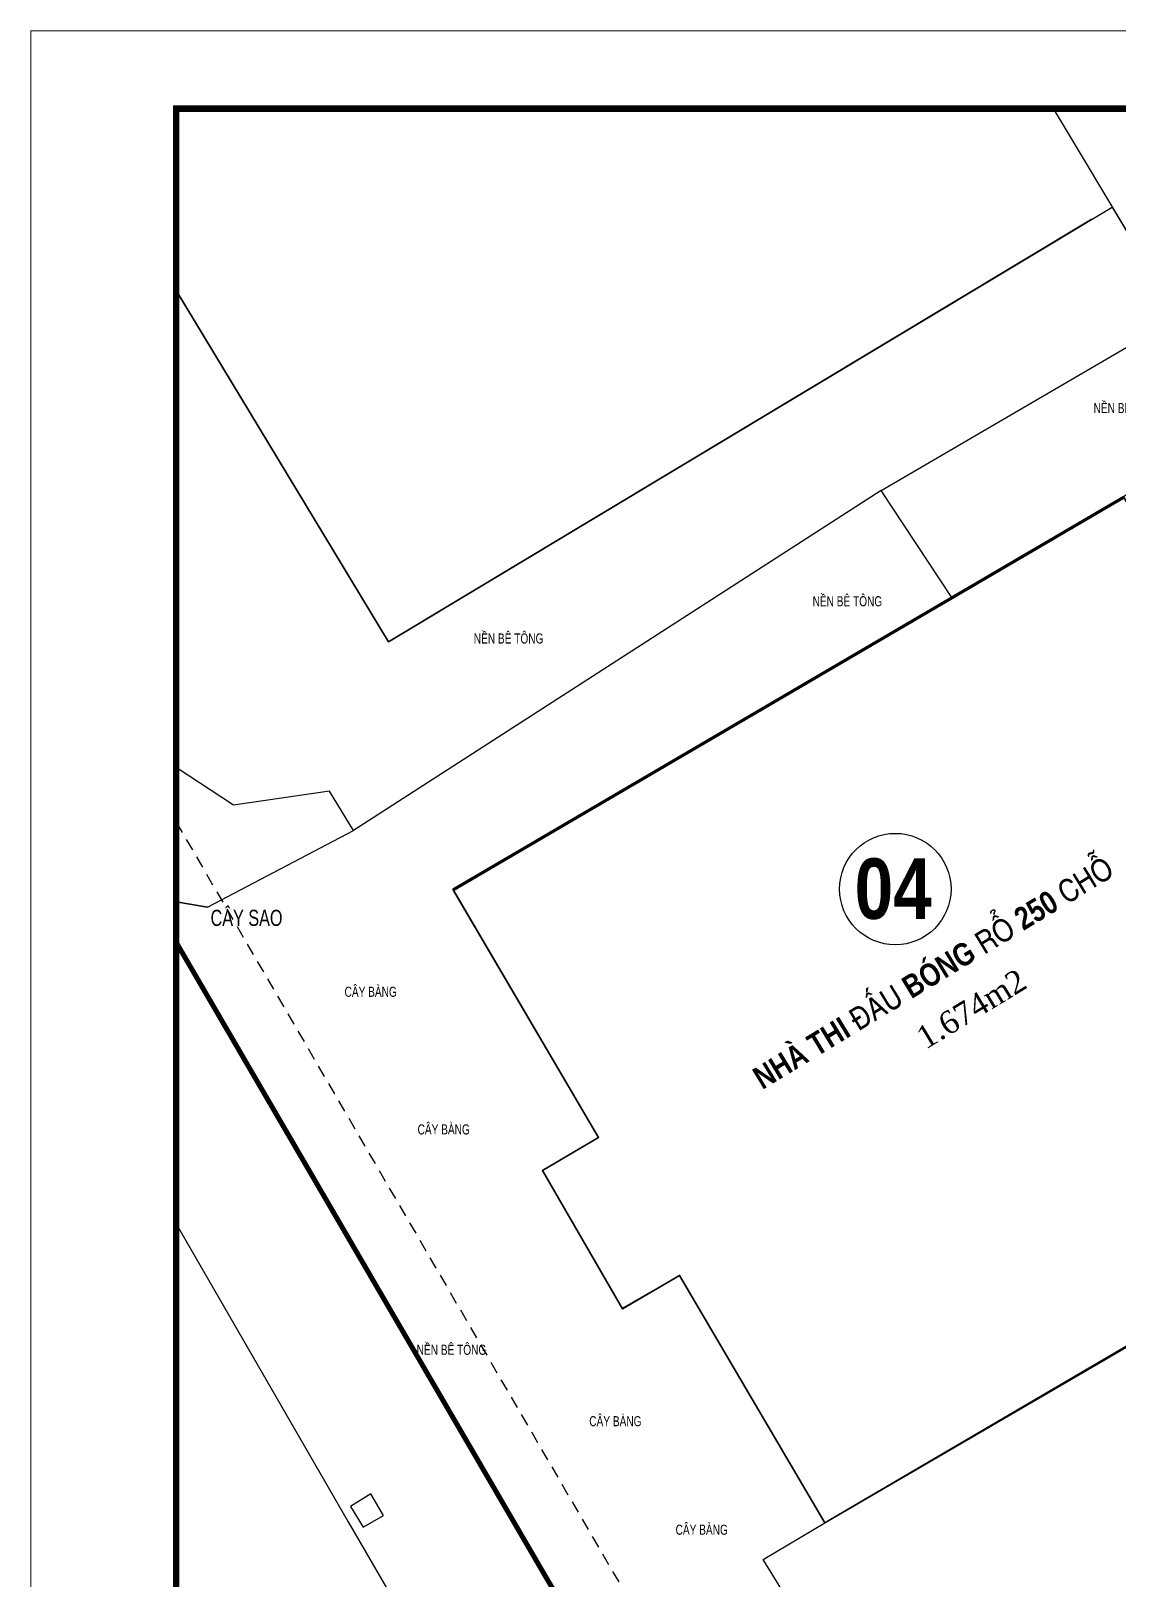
# Model space of a CAD drawing. Header units: millimetres. Extents: x 120 to 288, y 58 to 216.
# Drawn here: x 203.75 to 217.23, y 196.79 to 215.97 of the extents above; entities that cross this region are included whole.
import ezdxf

# ---------------------------------------------------------------- set-up
doc = ezdxf.new("R2010")
doc.units = ezdxf.units.MM
doc.header["$LTSCALE"] = 0.3
doc.header["$MEASUREMENT"] = 0
doc.linetypes.add('DASHDOTX2', pattern=[2, 1, -0.5, 0, -0.5])
doc.linetypes.add('DASHED2', pattern=[0.375, 0.25, -0.125])
doc.layers.get('DEFPOINTS').update_dxf_attribs({"linetype": 'CONTINUOUS', "lineweight": 13})
for name, color, linetype in [('HATCH1', 8, 'CONTINUOUS'), ('LAYER 1', 1, 'CONTINUOUS'), ('LAYER7', 7, 'CONTINUOUS'), ('THAY', 4, 'CONTINUOUS')]:
    doc.layers.add(name, color=color, linetype=linetype)
doc.styles.add('DIM', font='vavon.TTF')
doc.linetypes.add('FENCELINE2', pattern='A,0.25,-0.1,[132,ltypeshp.shx,S=0.1,R=0,X=-0.1,Y=0],-0.1,1', length=1.45)

msp = doc.modelspace()

# ---------------------------------------------------------------- linework, layer by layer
at = {"layer": 'DEFPOINTS', "linetype": 'Continuous', "ltscale": 0.08}
msp.add_lwpolyline([(203.74885, 186.27263), (245.74885, 186.27263), (245.74885, 215.97263), (203.74885, 215.97263)], close=True, dxfattribs=at)
at = {"layer": 'HATCH1', "linetype": 'FENCELINE2', "ltscale": 2}
for points in [[(214.29266, 210.27614), (222.40614, 215.01008)], [(215.16667, 208.95248), (214.29266, 210.27614)]]:
    msp.add_lwpolyline(points, dxfattribs=at)
at = {"layer": 'HATCH1', "ltscale": 5}
for points in [[(216.4248, 215.01008), (217.44257, 213.30817), (217.80809, 212.69906), (217.80716, 212.6985), (221.65921, 215.01008)], [(205.54885, 212.75593), (208.18133, 208.40185), (217.15596, 213.78744)], [(205.54885, 205.17763), (205.93778, 205.11184), (207.74782, 206.06202), (207.45145, 206.55098), (206.25961, 206.37718), (205.54885, 206.84336)], [(205.54885, 204.68285), (214.06304, 190.0638)], [(205.54885, 201.18647), (207.6813, 197.49484), (210.29692, 192.99208), (211.64881, 190.67505), (212.8484, 189.44384), (213.96808, 188.91171), (214.86674, 188.96029), (215.82635, 189.37899), (218.96558, 191.12536), (232.76634, 198.83916), (237.32708, 201.39955), (239.94924, 202.85597)]]:
    msp.add_lwpolyline(points, dxfattribs=at)
at = {"layer": 'HATCH1', "linetype": 'Continuous', "ltscale": 0.7}
for points in [[(217.15596, 213.78744), (217.80716, 212.6985), (219.24416, 213.56083)], [(216.90203, 213.6384), (208.18133, 208.40185), (205.54885, 212.75593)], [(221.90243, 202.32951), (217.29663, 210.2008), (208.98014, 205.33449), (210.78714, 202.25792), (210.09162, 201.84941), (211.08273, 200.13354), (211.79067, 200.54935), (213.59128, 197.48367), (221.90243, 202.32951)]]:
    msp.add_lwpolyline(points, dxfattribs=at)
at = {"layer": 'HATCH1', "ltscale": 5}
msp.add_lwpolyline([(208.98014, 205.33449), (217.29663, 210.2008), (218.8222, 211.15273), (218.5989, 211.52713), (220.76675, 212.86611), (225.90127, 204.25738), (223.73343, 202.91839), (223.51206, 203.28955), (213.59128, 197.48367), (211.79067, 200.54935), (211.07975, 200.13871), (210.09162, 201.84941), (210.78714, 202.25792)], close=True, dxfattribs=at)
at = {"layer": 'HATCH1'}
for points in [[(214.29266, 210.27614), (207.74782, 206.06202)], [(205.93778, 205.11184), (207.74782, 206.06202), (207.45145, 206.55098), (206.25961, 206.37718), (205.54885, 206.84336)], [(205.93778, 205.11184), (205.54885, 205.17763)], [(205.54885, 201.18647), (207.6813, 197.49484), (210.29692, 192.99208), (211.64881, 190.67505), (212.8484, 189.44384), (213.96808, 188.91171), (214.86674, 188.96029), (215.82635, 189.37899), (218.96558, 191.12536), (232.76634, 198.83916), (237.32708, 201.39955), (239.94924, 202.85597)]]:
    msp.add_lwpolyline(points, dxfattribs=at)
at = {"layer": 'HATCH1', "lineweight": 35}
msp.add_lwpolyline([(208.98815, 205.32085), (217.30462, 210.18715), (221.88783, 202.31232), (213.59128, 197.48367), (211.79067, 200.54935), (211.08273, 200.13354), (210.09162, 201.84941), (210.78714, 202.25792)], close=True, dxfattribs=at)
at = {"layer": 'HATCH1', "linetype": 'FENCELINE2'}
msp.add_lwpolyline([(216.0562, 191.7819), (212.82875, 197.02699), (213.59128, 197.48367), (222.38919, 202.60412), (226.07292, 196.52226)], dxfattribs=at)
at = {"layer": 'HATCH1'}
msp.add_lwpolyline([(207.86664, 197.42843), (208.11857, 197.57351), (207.96322, 197.84227), (207.71261, 197.68602)], close=True, dxfattribs=at)
msp.add_circle((214.46607, 205.3367), 0.69089, dxfattribs=at)
at = {"layer": 'LAYER 1', "linetype": 'DASHED2', "lineweight": -2, "ltscale": 2, "flags": 128}
msp.add_lwpolyline([(205.54885, 206.16802), (214.48021, 190.83992), (216.07384, 191.79244), (225.68494, 197.16461), (226.36969, 197.61033), (228.95422, 199.08047), (231.34751, 200.44183), (233.48042, 201.7062), (235.20971, 202.7313), (235.52051, 202.91554), (235.62041, 202.97507), (236.20577, 203.302), (237.50729, 204.0289), (238.91874, 204.81719), (239.94924, 205.39273)], dxfattribs=at)
at = {"layer": 'LAYER7', "linetype": 'Continuous', "const_width": 0.08}
msp.add_lwpolyline([(244.74885, 215.01008), (205.54885, 215.01008), (205.54885, 187.23517), (244.74885, 187.23517)], close=True, dxfattribs=at)
at = {"layer": 'THAY', "linetype": 'DASHDOTX2', "lineweight": -2, "const_width": 0.0625, "flags": 128}
msp.add_lwpolyline([(205.54885, 204.67829), (214.21401, 189.80705)], dxfattribs=at)

# ---------------------------------------------------------------- texts
at = {"layer": 'HATCH1', "style": 'DIM', "width": 0.75}
for s, height, p in [('NEÀN BEÂ TOÂNG', 0.1250012, (216.92476, 211.23601)), ('NEÀN BEÂ TOÂNG', 0.1250012, (213.4401, 208.84178)), ('NEÀN BEÂ TOÂNG', 0.1250012, (209.23965, 208.38044)), ('CAÂY SAO', 0.200002, (205.97599, 204.87996)), ('CAÂY BAØNG', 0.125001, (207.63749, 204.00128)), ('CAÂY BAØNG', 0.125001, (208.54264, 202.29532)), ('NEÀN BEÂ TOÂNG', 0.1250012, (208.53119, 199.56425)), ('CAÂY BAØNG', 0.125001, (210.67149, 198.67912)), ('CAÂY BAØNG', 0.125001, (211.74201, 197.3342))]:
    msp.add_text(s, height=height, dxfattribs=at).set_placement(p)
at = {"layer": 'HATCH1', "linetype": 'DASHDOTX2', "width": 17.3044641, "attachment_point": 2, "rotation": 31.335783}
for s, insert, char_height in [('{\\fVNI-Helve-Condense|b1|i0|c0|p2;\\H0.5625x;NHAØ THI ÑAÁU BOÙNG ROÅ 250 CHOÃ}', (214.86213, 204.42035), 0.5000024), ('{\\fTimes New Roman|b0|i0|c0|p18;1.674m2}', (215.33473, 203.97386), 0.28125)]:
    msp.add_mtext(s, dxfattribs=dict(at, insert=insert, char_height=char_height))
at = {"layer": 'HATCH1', "linetype": 'DASHDOTX2', "insert": (214.43977, 205.71727), "char_height": 0.7500035, "width": 17.3044641, "attachment_point": 2}
msp.add_mtext('{\\fVNI-Helve-Condense|b1|i0|c0|p2;04}', dxfattribs=at)

doc.saveas('drawing.dxf')
